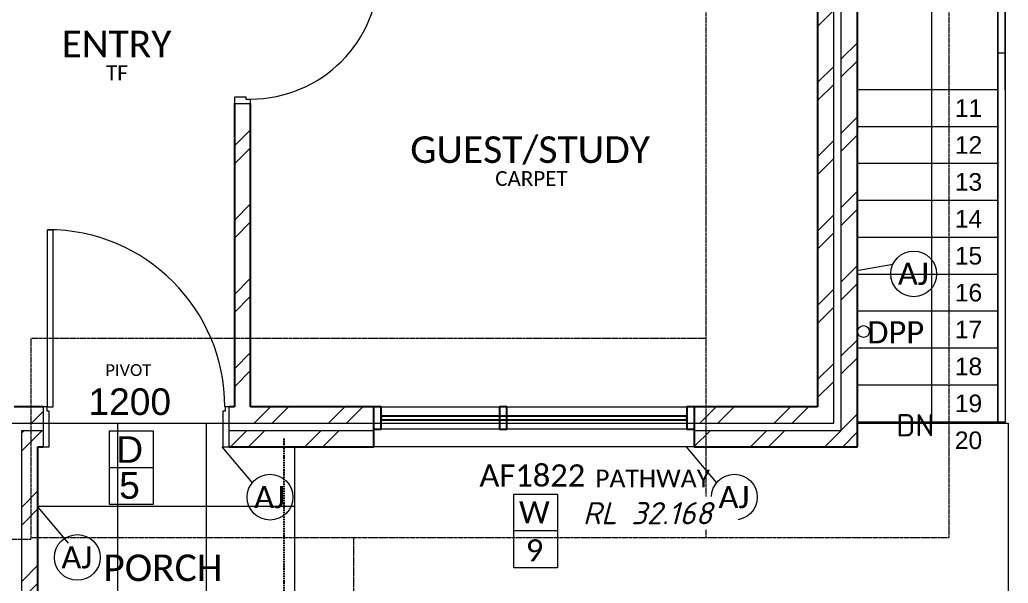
# Model space of a CAD drawing. Header units: millimetres. Extents: x 20072 to 46909, y 1130 to 33990.
# Drawn here: x 34312 to 41005, y 8665 to 12481 of the extents above; entities that cross this region are included whole.
import ezdxf

# ---------------------------------------------------------------- set-up
doc = ezdxf.new("R2010")
doc.units = ezdxf.units.MM
for name, pattern in [('Dash 2_5mm', [5, 2.5, -2.5]), ('Dash Dot 3_8_', [15.875, 9.525, -3.175, 0, -3.175]), ('Overhead', [3.96875, 2.38125, -1.5875])]:
    doc.linetypes.add(name, pattern=pattern)
for name, color, linetype, lineweight in [('A-ANNO-IDEN', 131, 'Continuous', 9), ('A-AREA-IDEN', 2, 'Continuous', 9), ('A-DETL', 90, 'Continuous', 9), ('A-DOOR', 31, 'Continuous', 9), ('A-DOOR-FRAM', 31, 'Continuous', 18), ('A-DOOR-IDEN', 31, 'Continuous', 9), ('A-DOOR-OPNG', 31, 'Continuous', 9), ('A-FLOR', 192, 'Continuous', 9), ('A-FLOR-HRAL', 11, 'Continuous', 9), ('A-FLOR-PATT', 8, 'Continuous', 9), ('A-GLAZ', 151, 'Continuous', 9), ('A-GLAZ-IDEN', 152, 'Continuous', 9), ('A-SIGN', 13, 'Continuous', 9), ('A-WALL', 113, 'Continuous', 9), ('A-WALL-PATT', 111, 'Continuous', 25), ('G-ANNO-DIMS', 111, 'Continuous', 9), ('G-ANNO-TEXT', 231, 'Continuous', 9), ('S-STRS', 31, 'Continuous', 9), ('S-STRS-ANNO', 31, 'Continuous', 9), ('S-STRS-IDEN', 31, 'Continuous', 9)]:
    doc.layers.add(name, color=color, linetype=linetype, lineweight=lineweight)
doc.styles.add('Arial', font='arial.ttf', dxfattribs={"height": 119.0625})
doc.styles.add('Arial_2', font='arial.ttf', dxfattribs={"height": 180})
doc.styles.add('Calibri Light', font='calibril.ttf', dxfattribs={"height": 100})
doc.styles.add('Calibri_1', font='calibri.ttf', dxfattribs={"height": 150})
doc.styles.add('Calibri_2', font='calibri.ttf', dxfattribs={"height": 180})
doc.styles.add('Calibri_3', font='calibri.ttf', dxfattribs={"height": 120})
doc.styles.add('Calibri_6', font='calibri.ttf', dxfattribs={"height": 80})
doc.styles.add('ISOCPEUR', font='ISOCPEUR.ttf', dxfattribs={"height": 150})
doc.styles.add('ISOCPEUR_I', font='', dxfattribs={"height": 150})
doc.styles.get('ISOCPEUR_I').set_extended_font_data('ISOCPEUR', italic=True)
pattern_1 = [(45, (0, 0), (-251.4472, 251.4472), []), (45, (0, 381), (-251.4472, 251.4472), [])]

# ---------------------------------------------------------------- blocks, each defined once
blk = doc.blocks.new('Single - Timber Frame  - 870x2400-2599501-2_ MID GROUND FLOOR')
at = {"layer": 'A-DOOR'}
for p, q in [((397, -55), (397, -925)), ((435, -55), (397, -55)), ((435, -55), (435, -925)), ((435, -925), (397, -925))]:
    blk.add_line(p, q, dxfattribs=at)
at = {"layer": 'A-DOOR-FRAM'}
for p, q in [((-423, 55), (-465, 55)), ((-465, 55), (-465, -55)), ((-423, -25), (-423, 55)), ((465, 55), (423, 55)), ((423, 55), (423, -25)), ((465, -55), (465, 55)), ((-465, -55), (-438, -55)), ((-438, -55), (-438, -25)), ((-438, -25), (-423, -25)), ((423, -25), (438, -25)), ((438, -25), (438, -55)), ((438, -55), (465, -55))]:
    blk.add_line(p, q, dxfattribs=at)
at = {"layer": 'A-DOOR-OPNG'}
blk.add_arc((435, -55), 870, 180, 270, dxfattribs=at)
blk = doc.blocks.new('2 panel 1 mullion_900 - AF1822-2344114-2_ MID GROUND FLOOR')
at = {"layer": 'A-GLAZ', "lineweight": 25}
for p, q in [((-1035, 15), (-1085, 15)), ((-1035, -135), (-1035, 15)), ((235, 15), (185, 15)), ((185, 15), (185, -135)), ((235, -135), (235, 15)), ((1085, 15), (1035, 15)), ((1035, 15), (1035, -135)), ((1035, -47.5), (-1035, -47.5)), ((-1035, -47.5), (-1035, -72.5)), ((1035, -72.5), (1035, -47.5)), ((-1035, -72.5), (1035, -72.5)), ((-1085, -135), (-1035, -135)), ((185, -135), (235, -135)), ((1035, -135), (1085, -135))]:
    blk.add_line(p, q, dxfattribs=at)
at = {"layer": 'A-GLAZ'}
for p, q in [((-1035, 15), (185, 15)), ((235, 15), (1035, 15)), ((185, -135), (-1035, -135)), ((1035, -135), (235, -135))]:
    blk.add_line(p, q, dxfattribs=at)
blk = doc.blocks.new('Single - Timber Frame  - 1200x2400 EXTERIOR-2560864-2_ MID GROUND FLOOR')
at = {"layer": 'A-DOOR'}
for p, q in [((562, -135), (562, -1335)), ((600, -135), (562, -135)), ((600, -135), (600, -1335)), ((600, -1335), (562, -1335))]:
    blk.add_line(p, q, dxfattribs=at)
at = {"layer": 'A-DOOR-FRAM'}
for p, q in [((-588, 135), (-630, 135)), ((-630, 135), (-630, -135)), ((-588, -105), (-588, 135)), ((630, 135), (588, 135)), ((588, 135), (588, -105)), ((630, -135), (630, 135)), ((-603, -135), (-603, -105)), ((-603, -105), (-588, -105)), ((588, -105), (603, -105)), ((603, -105), (603, -135)), ((-630, -135), (-603, -135)), ((603, -135), (630, -135))]:
    blk.add_line(p, q, dxfattribs=at)
at = {"layer": 'A-DOOR-OPNG'}
blk.add_arc((600, -135), 1200, 180, 270, dxfattribs=at)
blk = doc.blocks.new('Top Rail Type - Top Rail_Internal_-1594673-2_ MID GROUND FLOOR')
at = {"layer": 'A-FLOR-HRAL'}
for p, q in [((40935, 15006.6), (40985, 15006.6)), ((40935, 12756.6), (40935, 15006.6)), ((40985, 15006.6), (40985, 12756.6)), ((40935, 12756.6), (40985, 12756.6)), ((40935, 12256.6), (40935, 12756.6)), ((40985, 12756.6), (40985, 12256.6)), ((40935, 12256.6), (40985, 12256.6)), ((40935, 12006.6), (40935, 12256.6)), ((40985, 12256.6), (40985, 12006.6)), ((40935, 9756.6), (40935, 12006.6)), ((40985, 12006.6), (40985, 9756.6)), ((40985, 9756.6), (40935, 9756.6))]:
    blk.add_line(p, q, dxfattribs=at)
blk = doc.blocks.new('Top Rail Type - Top Rail_Internal_-V1-2_ MID GROUND FLOOR')
at = {"layer": 'A-FLOR-HRAL'}
for p, q in [((40985, 15006.6), (40935, 15006.6)), ((40935, 15006.6), (40935, 12756.6)), ((40985, 15006.6), (40985, 12756.6)), ((40935, 12756.6), (40935, 12256.6)), ((40985, 12756.6), (40985, 12256.6)), ((40935, 12256.6), (40935, 9756.6)), ((40985, 12256.6), (40985, 9756.6)), ((40985, 9756.6), (40935, 9756.6))]:
    blk.add_line(p, q, dxfattribs=at)
blk = doc.blocks.new('Downpipe - 450 Eave-1907595-2_ MID GROUND FLOOR')
at = {"layer": 'A-SIGN'}
blk.add_circle((0, 40), 40, dxfattribs=at)
blk = doc.blocks.new('Window Tag_CB bottom _BRICK_ - Window Tag_CB bottom _BRICK_-2134190-2_ MID GROUND FLOOR')
at = {"layer": 'A-GLAZ-IDEN'}
for p, q in [((-1.371, 2.651), (1.576, 2.651)), ((-1.371, -2.349), (-1.371, 2.651)), ((1.576, 2.651), (1.576, -2.349)), ((1.576, 0.151), (-1.371, 0.151)), ((1.576, -2.349), (-1.371, -2.349))]:
    blk.add_line(p, q, dxfattribs=at)
blk = doc.blocks.new('Door - Tag _ Code - External Doors - Bottom - Door Tag_CB-2135243-2_ MID GROUND FLOOR')
at = {"layer": 'A-DOOR-IDEN'}
for p, q in [((-1.371, 2.651), (1.576, 2.651)), ((-1.371, -2.349), (-1.371, 2.651)), ((1.576, 2.651), (1.576, -2.349)), ((1.576, 0.151), (-1.371, 0.151)), ((1.576, -2.349), (-1.371, -2.349))]:
    blk.add_line(p, q, dxfattribs=at)

msp = doc.modelspace()

# ---------------------------------------------------------------- hatches: boundary and pattern name
at = {"layer": 'A-FLOR-PATT'}
h = msp.add_hatch(dxfattribs=at)
h.set_pattern_fill('FP_2', color=256, style=0, pattern_type=2)
h.set_pattern_definition([(180, (36775.45, 8587.2), (-7e-14, -600), []), (270, (36775.45, 8587.2), (600, 4e-14), [])])
h.paths.add_polyline_path([(35703.4, 7989.5), (36025.4, 7989.5), (36025.4, 8039.5), (36175.4, 8039.5), (36175.4, 8139.5), (36025.4, 8139.5), (36025.4, 8189.5), (36175.4, 8189.5), (36175.4, 8289.5), (36025.4, 8289.5), (36025.4, 8339.5), (36175.4, 8339.5), (36175.4, 9589.5), (35688.4, 9589.5), (35688.4, 9749.5), (34512.4, 9749.5), (34512.4, 9589.5), (34435.4, 9589.5), (34435.4, 7989.5), (35688.4, 7989.5)])
at = {"layer": 'A-WALL-PATT', "lineweight": 9}
h = msp.add_hatch(dxfattribs=at)
h.set_pattern_fill('FP_1', color=256, style=0, pattern_type=2)
h.set_pattern_definition(pattern_1)
h.paths.add_polyline_path([(35875.4, 9859.5), (35875.4, 11914.5), (35765.4, 11914.5), (35765.4, 9859.5)])
h.paths.add_polyline_path([(35765.4, 12844.5), (35875.4, 12844.5), (35875.4, 14104.5), (35765.4, 14104.5), (35765.4, 12911.8)])
h.paths.add_polyline_path([(35845.4, 15034.5), (35875.4, 15034.5), (35875.4, 16879.5), (35765.4, 16879.5), (35765.4, 15034.5)])
h.paths.add_polyline_path([(35845.4, 17659.5), (35875.4, 17659.5), (35875.4, 23089.5), (35765.4, 23089.5), (35765.4, 17659.5)])
h = msp.add_hatch(dxfattribs=at)
h.set_pattern_fill('FP_1', color=256, style=0, pattern_type=2)
h.set_pattern_definition(pattern_1)
h.paths.add_polyline_path([(39984.9, 9589.5), (39984.9, 16209.5), (39874.9, 16209.5), (39874.9, 9589.5)])
h = msp.add_hatch(dxfattribs=at)
h.set_pattern_fill('FP_1', color=256, style=0, pattern_type=2)
h.set_pattern_definition(pattern_1)
h.paths.add_polyline_path([(39714.9, 9749.5), (39824.9, 9749.5), (39824.9, 14004.5), (39714.9, 14004.5), (39714.9, 9859.5)])
h.paths.add_polyline_path([(39816.6, 15814.5), (39824.9, 15814.5), (39824.9, 16049.5), (39714.9, 16049.5), (39714.9, 15814.5), (39816.4, 15814.5)])
h = msp.add_hatch(dxfattribs=at)
h.set_pattern_fill('FP_1', color=256, style=0, pattern_type=2)
h.set_pattern_definition(pattern_1)
h.paths.add_polyline_path([(39714.9, 9749.5), (39714.9, 9859.5), (38879.9, 9859.5), (38879.9, 9749.5)])
h.paths.add_polyline_path([(34165.4, 9749.5), (34470.4, 9749.5), (34470.4, 9859.5), (34165.4, 9859.5)])
h.paths.add_polyline_path([(36709.9, 9749.5), (36709.9, 9859.5), (35730.4, 9859.5), (35730.4, 9749.5)])
h = msp.add_hatch(dxfattribs=at)
h.set_pattern_fill('FP_1', color=256, style=0, pattern_type=2)
h.set_pattern_definition(pattern_1)
h.paths.add_polyline_path([(35730.4, 9589.5), (36709.9, 9589.5), (36709.9, 9699.5), (35730.4, 9699.5), (35730.4, 9611.9)])
h.paths.add_polyline_path([(38879.9, 9589.5), (39874.9, 9589.5), (39874.9, 9699.5), (38879.9, 9699.5), (38879.9, 9611.9)])
h.paths.add_polyline_path([(34325.4, 9589.5), (34470.4, 9589.5), (34470.4, 9699.5), (34325.4, 9699.5), (34325.4, 9611.9)])
h = msp.add_hatch(dxfattribs=at)
h.set_pattern_fill('FP_1', color=256, style=0, pattern_type=2)
h.set_pattern_definition(pattern_1)
h.paths.add_polyline_path([(34435.4, 9589.5), (34325.4, 9589.5), (34325.4, 7509.5), (34435.4, 7509.5)])

# ---------------------------------------------------------------- linework, layer by layer
at = {"layer": 'A-DETL', "linetype": 'Dash 2_5mm'}
for p, q in [((40605.4, 8974.5), (40605.4, 16939.5)), ((38960.4, 8974.5), (38960.4, 16914.5)), ((34390.4, 8964.5), (34390.4, 10324.5)), ((34390.4, 10324.5), (38960.4, 10324.5)), ((34435.4, 9569.5), (34435.4, 7279.5)), ((34390.4, 8974.5), (40605.4, 8974.5)), ((34390.4, 8964.5), (34390.4, 8974.5)), ((36575.4, 7589.5), (36575.4, 8974.5)), ((30700.4, 8964.5), (34390.4, 8964.5))]:
    msp.add_line(p, q, dxfattribs=at)
at = {"layer": 'A-DETL'}
for p, q in [((39994.9, 10784.5), (40225.1, 10825)), ((34165.4, 9749.5), (39824.9, 9749.5)), ((35680.4, 9589.5), (35886.1, 9344.3)), ((38824.9, 9589.5), (39030.6, 9344.3)), ((34435.4, 9181.2), (34641.1, 8936))]:
    msp.add_line(p, q, dxfattribs=at)
at = {"layer": 'A-DETL', "linetype": 'Dash Dot 3_8_', "lineweight": 25}
msp.add_line((36101.2, 9644.5), (36101.2, 8004.5), dxfattribs=at)
at = {"layer": 'A-DETL'}
for centre in [(40365.7, 10760), (36006.9, 9247.9), (39151.4, 9247.9), (34701.9, 8839.6)]:
    msp.add_circle(centre, 155, dxfattribs=at)
at = {"layer": 'A-FLOR'}
for p, q in [((39984.9, 9749.5), (41005.4, 9749.5)), ((41005.4, 9749.5), (41005.4, 8489.5)), ((36175.4, 8339.5), (36175.4, 9589.5))]:
    msp.add_line(p, q, dxfattribs=at)
at = {"layer": 'A-WALL', "lineweight": 25}
for p, q in [((39984.9, 9589.5), (39984.9, 16319.5)), ((39714.9, 12969.5), (39714.9, 9859.5)), ((35765.4, 11914.5), (35765.4, 9859.5)), ((35875.4, 9859.5), (35875.4, 11914.5)), ((34470.4, 9859.5), (34275.4, 9859.5)), ((35765.4, 9859.5), (35730.4, 9859.5)), ((36709.9, 9859.5), (35875.4, 9859.5)), ((36709.9, 9589.5), (36709.9, 9859.5)), ((39714.9, 9859.5), (38879.9, 9859.5)), ((38879.9, 9859.5), (38879.9, 9589.5)), ((34435.4, 9589.5), (34470.4, 9589.5)), ((34435.4, 7279.5), (34435.4, 9589.5)), ((35730.4, 9589.5), (36709.9, 9589.5)), ((38879.9, 9589.5), (39984.9, 9589.5))]:
    msp.add_line(p, q, dxfattribs=at)
at = {"layer": 'A-WALL'}
for p, q in [((39874.9, 9699.5), (39874.9, 16209.5)), ((39824.9, 9749.5), (39824.9, 14004.5)), ((34325.4, 9699.5), (34470.4, 9699.5)), ((34325.4, 7509.5), (34325.4, 9699.5)), ((35730.4, 9699.5), (36709.9, 9699.5)), ((38879.9, 9699.5), (39874.9, 9699.5)), ((38879.9, 9589.5), (36709.9, 9589.5))]:
    msp.add_line(p, q, dxfattribs=at)
at = {"layer": 'S-STRS'}
for p, q in [((39985.4, 12756.6), (39985.4, 12006.6)), ((40985.4, 12006.6), (40985.4, 12756.6)), ((40935, 12006.6), (39985.4, 12006.6)), ((39985.4, 12006.6), (39985.4, 11756.6)), ((40985.4, 12006.6), (40985.4, 11756.6)), ((39985.4, 11756.6), (39985.4, 11506.6)), ((40935, 11756.6), (39985.4, 11756.6)), ((40985.4, 11756.6), (40985.4, 11506.6)), ((39985.4, 11506.6), (39985.4, 11256.6)), ((40935, 11506.6), (39985.4, 11506.6)), ((40985.4, 11506.6), (40985.4, 11256.6)), ((39985.4, 11256.6), (39985.4, 11006.6)), ((40935, 11256.6), (39985.4, 11256.6)), ((40985.4, 11256.6), (40985.4, 11006.6)), ((39985.4, 11006.6), (39985.4, 10756.6)), ((40935, 11006.6), (39985.4, 11006.6)), ((40985.4, 11006.6), (40985.4, 10756.6)), ((39985.4, 10756.6), (39985.4, 10506.6)), ((40935, 10756.6), (39985.4, 10756.6)), ((40985.4, 10756.6), (40985.4, 10506.6)), ((39985.4, 10506.6), (39985.4, 10256.6)), ((40935, 10506.6), (39985.4, 10506.6)), ((40985.4, 10506.6), (40985.4, 10256.6)), ((39985.4, 10256.6), (39985.4, 10006.6)), ((40935, 10256.6), (39985.4, 10256.6)), ((40985.4, 10256.6), (40985.4, 10006.6)), ((39985.4, 10006.6), (39985.4, 9756.6)), ((40935, 10006.6), (39985.4, 10006.6)), ((40985.4, 10006.6), (40985.4, 9756.6)), ((40935, 9756.6), (39985.4, 9756.6))]:
    msp.add_line(p, q, dxfattribs=at)
at = {"layer": 'S-STRS', "linetype": 'Overhead'}
for p, q in [((40935, 12006.6), (39985.4, 12006.6)), ((40935, 11756.6), (39985.4, 11756.6)), ((40935, 11506.6), (39985.4, 11506.6)), ((40935, 11256.6), (39985.4, 11256.6)), ((40935, 11006.6), (39985.4, 11006.6)), ((40935, 10756.6), (39985.4, 10756.6)), ((40935, 10506.6), (39985.4, 10506.6)), ((40935, 10256.6), (39985.4, 10256.6)), ((40935, 10006.6), (39985.4, 10006.6))]:
    msp.add_line(p, q, dxfattribs=at)
at = {"layer": 'S-STRS-ANNO'}
for p, q in [((40485.4, 12756.6), (40485.4, 12006.6)), ((40485.4, 12006.6), (40485.4, 11756.6)), ((40485.4, 11756.6), (40485.4, 11506.6)), ((40485.4, 11506.6), (40485.4, 11256.6)), ((40485.4, 11256.6), (40485.4, 11006.6)), ((40485.4, 11006.6), (40485.4, 10756.6)), ((40485.4, 10756.6), (40485.4, 10506.6)), ((40485.4, 10506.6), (40485.4, 10256.6)), ((40485.4, 10256.6), (40485.4, 10006.6)), ((40485.4, 10006.6), (40485.4, 9756.6))]:
    msp.add_line(p, q, dxfattribs=at)

# ---------------------------------------------------------------- block references
at = {"layer": 'A-DOOR'}
for name, p, rotation in [('Single - Timber Frame  - 870x2400-2599501-2_ MID GROUND FLOOR', (35820.4, 12379.5), 89.99999999999991), ('Single - Timber Frame  - 1200x2400 EXTERIOR-2560864-2_ MID GROUND FLOOR', (35100.4, 9724.5), 180)]:
    msp.add_blockref(name, p, dxfattribs=dict(at, rotation=rotation))
at = {"layer": 'A-DOOR-IDEN', "xscale": 99.99999999999993, "yscale": 99.99999999999993, "zscale": 99.99999999999993}
msp.add_blockref('Door - Tag _ Code - External Doors - Bottom - Door Tag_CB-2135243-2_ MID GROUND FLOOR', (35057.3, 9432), dxfattribs=at)
at = {"layer": 'A-FLOR-HRAL'}
for name in ['Top Rail Type - Top Rail_Internal_-1594673-2_ MID GROUND FLOOR', 'Top Rail Type - Top Rail_Internal_-V1-2_ MID GROUND FLOOR']:
    msp.add_blockref(name, (0, 0), dxfattribs=at)
at = {"layer": 'A-GLAZ', "rotation": 180}
msp.add_blockref('2 panel 1 mullion_900 - AF1822-2344114-2_ MID GROUND FLOOR', (37794.9, 9724.5), dxfattribs=at)
at = {"layer": 'A-GLAZ-IDEN', "xscale": 99.99999999999993, "yscale": 99.99999999999993, "zscale": 99.99999999999993}
msp.add_blockref('Window Tag_CB bottom _BRICK_ - Window Tag_CB bottom _BRICK_-2134190-2_ MID GROUND FLOOR', (37794.9, 9003.9), dxfattribs=at)
at = {"layer": 'A-SIGN', "rotation": 270.0000000000005}
msp.add_blockref('Downpipe - 450 Eave-1907595-2_ MID GROUND FLOOR', (39985.4, 10369.5), dxfattribs=at)

# ---------------------------------------------------------------- texts
at = {"layer": 'A-ANNO-IDEN', "insert": (40050.6, 10439.7), "char_height": 150, "width": 489.029, "attachment_point": 1, "style": 'Calibri_1'}
msp.add_mtext('DPP', dxfattribs=at)
at = {"layer": 'A-AREA-IDEN', "attachment_point": 1}
for s, insert, char_height, width, style in [('ENTRY', (34595.6, 12407.3), 180, 913.924, 'Calibri_2'), ('TF', (34896.6, 12172), 100, 184.388, 'Calibri Light'), ('GUEST/STUDY', (36956.4, 11691.4), 180, 2004.219, 'Calibri_2'), ('CARPET', (37531.9, 11456.1), 100, 609.282, 'Calibri Light'), ('PORCH', (34878.2, 8859.5), 180, 986.076, 'Calibri_2')]:
    msp.add_mtext(s, dxfattribs=dict(at, insert=insert, char_height=char_height, width=width, style=style))
at = {"layer": 'A-DOOR-IDEN', "char_height": 180, "attachment_point": 1, "style": 'Arial_2'}
for s, insert, width in [('1200', (34777.4, 9984.6), 673.417), ('D', (34965.9, 9660.6), 216.456), ('5', (34985.4, 9417.5), 168.354)]:
    msp.add_mtext(s, dxfattribs=dict(at, insert=insert, width=width))
at = {"layer": 'A-GLAZ-IDEN', "char_height": 150, "attachment_point": 1, "style": 'Calibri_1'}
for s, insert, width in [('AF1822', (37424.7, 9470), 913.924), ('W', (37692.7, 9220.3), 264.557), ('9', (37738.7, 8962.3), 152.321)]:
    msp.add_mtext(s, dxfattribs=dict(at, insert=insert, width=width))
at = {"layer": 'G-ANNO-TEXT', "color": 140, "char_height": 150, "width": 264.557, "attachment_point": 1, "style": 'Calibri_1'}
for insert in [(40258, 10836.1), (35899.2, 9324), (39043.7, 9324), (34594.2, 8915.7)]:
    msp.add_mtext('AJ', dxfattribs=dict(at, insert=insert))
at = {"layer": 'G-ANNO-TEXT', "color": 7, "insert": (38208.7, 9434.9), "char_height": 120, "width": 970.042, "attachment_point": 1, "style": 'Calibri_3'}
msp.add_mtext('PATHWAY', dxfattribs=at)
at = {"layer": 'S-STRS-ANNO', "char_height": 119.06, "width": 219.776, "attachment_point": 1, "line_spacing_factor": 0.941778, "style": 'Arial'}
for s, insert in [('11', (40643.9, 11942.7)), ('12', (40643.9, 11692.7)), ('13', (40643.9, 11442.7)), ('14', (40643.9, 11192.7)), ('15', (40643.9, 10942.7)), ('16', (40643.9, 10692.7)), ('17', (40643.9, 10442.7)), ('18', (40643.9, 10192.7)), ('19', (40643.9, 9942.7)), ('20', (40643.9, 9692.7))]:
    msp.add_mtext(s, dxfattribs=dict(at, insert=insert))
at = {"layer": 'S-STRS-IDEN', "insert": (40247.1, 9810.1), "char_height": 150, "width": 286.069, "attachment_point": 1, "line_spacing_factor": 1.135194, "style": 'ISOCPEUR'}
msp.add_mtext('DN', dxfattribs=at)

# ---------------------------------------------------------------- next in the draw order: texts
at = {"layer": 'G-ANNO-DIMS', "insert": (38124.8, 9214.2), "char_height": 150, "width": 1014.346, "attachment_point": 1, "line_spacing_factor": 1.135194, "style": 'ISOCPEUR_I', "bg_fill": 3, "box_fill_scale": 1.25, "bg_fill_color": 9, "bg_fill_true_color": 13158600, "bg_fill_transparency": 0}
msp.add_mtext('RL 32.168', dxfattribs=at)
at = {"layer": 'G-ANNO-TEXT', "color": 7, "insert": (34892.5, 10148.5), "char_height": 80, "width": 392.827, "attachment_point": 1, "style": 'Calibri_6', "bg_fill": 3, "box_fill_scale": 1.25, "bg_fill_color": 9, "bg_fill_true_color": 13158600, "bg_fill_transparency": 0}
msp.add_mtext('PIVOT', dxfattribs=at)

doc.saveas('drawing.dxf')
